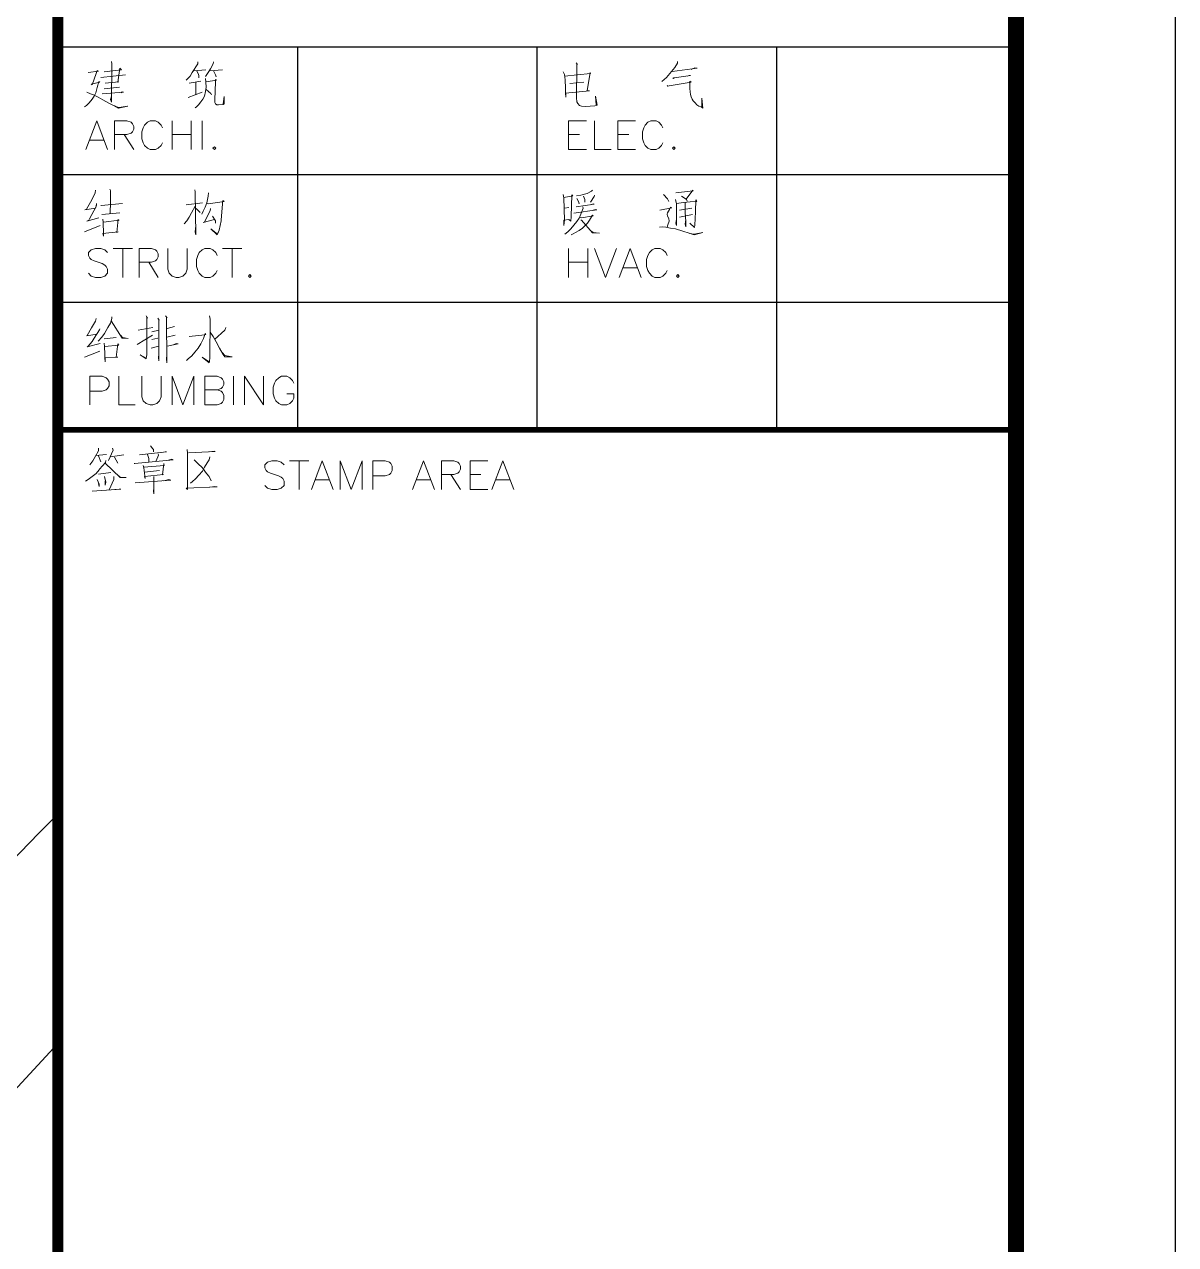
# Model space of a CAD drawing. Extents: x -809667 to 586099, y 3084146 to 3634412.
# Drawn here: x 382880.52 to 382916.57, y 3085798.03 to 3085836.26 of the extents above; entities that cross this region are included whole.
import ezdxf

# ---------------------------------------------------------------- set-up
doc = ezdxf.new("R2010")
doc.units = 0
doc.header["$LTSCALE"] = 0.5
doc.layers.get('0').update_dxf_attribs({"linetype": 'CONTINUOUS'})
for name, color, linetype in [('0-人行道线', 46, 'CONTINUOUS'), ('PUB_TITLE', 4, 'CONTINUOUS'), ('道路', 4, 'CONTINUOUS')]:
    doc.layers.add(name, color=color, linetype=linetype)

# ---------------------------------------------------------------- blocks, each defined once
blk = doc.blocks.new('DE')
at = {"layer": 'PUB_TITLE'}
for points, const_width in [([(-6000, 57400), (-6000, 0)], 70), ([(-6000, 49400), (0, 49400)], 35)]:
    blk.add_lwpolyline(points, dxfattribs=dict(at, const_width=const_width))
blk.add_lwpolyline([(-6000, 0), (0, 0), (0, 57400), (-6000, 57400)], close=True, dxfattribs=at)
for points in [[(-6000, 51800), (0, 51800)], [(-4500, 51800), (-4500, 49400)], [(-3000, 51800), (-3000, 49400)], [(-1500, 51800), (-1500, 49400)], [(-6000, 51000), (0, 51000)], [(-6000, 50200), (0, 50200)], [(-6000, 49400), (0, 49400)]]:
    blk.add_lwpolyline(points, dxfattribs=at)
at = {"layer": 'PUB_TITLE', "color": 140, "lineweight": 0}
for points in [[(-5664.9, 51709.1), (-5663.1, 51693.2), (-5664.9, 51453.9), (-5670.6, 51470.8), (-5664.9, 51492.4)], [(-5124.5, 51707.2), (-5124.5, 51695.1), (-5158.3, 51638.8), (-5172.4, 51617.2), (-5186.4, 51603.1), (-5195.8, 51590.9)], [(-5026, 51707.2), (-5027.9, 51695.1), (-5044.8, 51662.2), (-5063.5, 51634.1), (-5075.7, 51615.3)], [(-2754.5, 51699.7), (-2745.1, 51690.4), (-2749.8, 51693.2), (-2749.8, 51635.9), (-2752.6, 51525.2), (-2752.6, 51480.2), (-2749.8, 51456.7), (-2743.2, 51444.5), (-2733.8, 51433.3), (-2721.6, 51428.6), (-2695.4, 51425.8), (-2637.2, 51430.5), (-2626.9, 51433.3), (-2622.2, 51435.2), (-2632.5, 51492.4), (-2629.7, 51438)], [(-2120.2, 51709.1), (-2120.2, 51697.9), (-2136.2, 51671.6), (-2167.1, 51634.1), (-2188.7, 51607.8), (-2216.8, 51584.3)], [(-5809.4, 51640.6), (-5745.6, 51648.1), (-5755, 51652.8), (-5759.7, 51634.1), (-5786, 51562.8), (-5790.7, 51567.4), (-5738.1, 51579.6), (-5743.8, 51584.3), (-5753.1, 51546.8), (-5762.5, 51513), (-5773.8, 51492.4), (-5786, 51473.6), (-5804.7, 51449.2), (-5821.6, 51433.3), (-5832.9, 51423.9)], [(-5731.6, 51607.8), (-5575.8, 51624.7)], [(-5710, 51643.4), (-5602.1, 51657.5), (-5611.5, 51666.9), (-5625.5, 51579.6), (-5618, 51581.5), (-5703.4, 51572.1)], [(-5148.9, 51650), (-5072.9, 51657.5)], [(-5129.2, 51650), (-5119.8, 51626.6), (-5117.9, 51620), (-5117.9, 51605.9)], [(-5049.4, 51650), (-4968.8, 51657.5)], [(-5026, 51650), (-5011.9, 51624.7), (-5009.1, 51612.5)], [(-2835.2, 51643.4), (-2827.7, 51626.6), (-2823, 51593.7), (-2821.1, 51542.1), (-2821.1, 51537.4), (-2818.3, 51484.9), (-2821.1, 51511.2), (-2670, 51525.2), (-2686, 51525.2), (-2667.2, 51640.6), (-2665.3, 51634.1), (-2827.7, 51617.2)], [(-2153, 51645.3), (-1997.3, 51666.9), (-2011.4, 51669.7), (-2034.8, 51659.4)], [(-2148.4, 51605.9), (-2143.7, 51603.1), (-2140.8, 51605.9), (-2037.6, 51620), (-2047, 51621.9), (-2056.4, 51617.2)], [(-5710, 51537.4), (-5613.3, 51548.7)], [(-5178.9, 51572.1), (-5103.9, 51586.2)], [(-5075.7, 51601.2), (-5072.9, 51579.6), (-5071, 51548.7), (-5075.7, 51520.5), (-5082.3, 51492.4), (-5091.7, 51473.6), (-5103.9, 51456.7), (-5119.8, 51438), (-5132, 51423.9), (-5139.5, 51419.2)], [(-5136.7, 51576.8), (-5136.7, 51499)], [(-5071, 51581.5), (-5007.2, 51590.9), (-5013.8, 51595.6), (-5013.8, 51581.5), (-5016.6, 51468.9), (-5016.6, 51452), (-5011.9, 51442.7), (-5004.4, 51438), (-4995, 51438), (-4964.1, 51439.8), (-4959.4, 51442.7), (-4959.4, 51489.6), (-4964.1, 51442.7)], [(-2794.8, 51570.3), (-2705.7, 51579.6)], [(-2184, 51558.1), (-2179.3, 51553.4), (-2171.8, 51556.2), (-2034.8, 51579.6), (-2042.3, 51586.2), (-2042.3, 51575), (-2042.3, 51539.3), (-2039.5, 51517.7), (-2037.6, 51501.8), (-2032.9, 51487.7), (-2028.3, 51473.6), (-2020.8, 51461.4), (-2008.6, 51449.2), (-1999.2, 51438), (-1985.1, 51428.6), (-1971, 51423.9), (-1961.6, 51416.4), (-1966.3, 51478.3), (-1966.3, 51423.9)], [(-5818.8, 51515.8), (-5795.4, 51506.5), (-5776.6, 51499), (-5748.5, 51484.9), (-5719.4, 51468.9), (-5681.8, 51447.4), (-5650.9, 51433.3), (-5646.2, 51430.5), (-5620.8, 51416.4), (-5561.7, 51428.6), (-5563.6, 51428.6), (-5618, 51421.1), (-5644.3, 51428.6)], [(-5722.2, 51506.5), (-5589.9, 51515.8), (-5597.4, 51517.7), (-5604, 51513)], [(-5183.6, 51483), (-5096.4, 51515.8)], [(-5071, 51532.7), (-5041.9, 51508.3), (-5037.3, 51499)], [(-5756.9, 51336.6), (-5825.4, 51156.5)], [(-5756.9, 51336.6), (-5688.4, 51156.5)], [(-5645.2, 51336.6), (-5645.2, 51156.5)], [(-5645.2, 51336.6), (-5568.3, 51336.6), (-5542, 51328.2), (-5533.6, 51318.8), (-5525.1, 51301.9), (-5525.1, 51285), (-5533.6, 51268.1), (-5542, 51258.8), (-5568.3, 51250.3), (-5645.2, 51250.3)], [(-5345, 51293.5), (-5353.4, 51310.4), (-5371.3, 51328.2), (-5388.2, 51336.6), (-5422.9, 51336.6), (-5439.8, 51328.2), (-5456.7, 51310.4), (-5465.1, 51293.5), (-5473.5, 51268.1), (-5473.5, 51225), (-5465.1, 51199.7), (-5456.7, 51181.8), (-5439.8, 51164.9), (-5422.9, 51156.5), (-5388.2, 51156.5), (-5371.3, 51164.9), (-5353.4, 51181.8), (-5345, 51199.7)], [(-5285, 51336.6), (-5285, 51156.5)], [(-5165.8, 51336.6), (-5165.8, 51156.5)], [(-5097.3, 51336.6), (-5097.3, 51156.5)], [(-2801.4, 51336.6), (-2801.4, 51156.5)], [(-2801.4, 51336.6), (-2689.7, 51336.6)], [(-2639.1, 51336.6), (-2639.1, 51156.5), (-2535.9, 51156.5)], [(-2492.7, 51336.6), (-2492.7, 51156.5)], [(-2492.7, 51336.6), (-2382, 51336.6)], [(-2210.3, 51293.5), (-2218.7, 51310.4), (-2235.6, 51328.2), (-2253.4, 51336.6), (-2287.2, 51336.6), (-2305, 51328.2), (-2321.9, 51310.4), (-2330.4, 51293.5), (-2338.8, 51268.1), (-2338.8, 51225), (-2330.4, 51199.7), (-2321.9, 51181.8), (-2305, 51164.9), (-2287.2, 51156.5), (-2253.4, 51156.5), (-2235.6, 51164.9), (-2218.7, 51181.8), (-2210.3, 51199.7)], [(-5585.2, 51250.3), (-5525.1, 51156.5)], [(-5285, 51250.3), (-5165.8, 51250.3)], [(-2801.4, 51250.3), (-2732.9, 51250.3)], [(-2492.7, 51250.3), (-2424.2, 51250.3)], [(-5799.1, 51216.5), (-5713.7, 51216.5)], [(-2801.4, 51156.5), (-2689.7, 51156.5)], [(-2492.7, 51156.5), (-2382, 51156.5)], [(-5764.4, 50902.2), (-5767.2, 50886.3), (-5787.9, 50841.2), (-5821.6, 50784), (-5831, 50779.3), (-5764.4, 50788.7), (-5757.8, 50807.5), (-5757.8, 50819.7), (-5759.7, 50800.9), (-5801.9, 50723), (-5806.6, 50713.6), (-5818.8, 50708.9), (-5743.8, 50729.6)], [(-5675.3, 50909.7), (-5670.6, 50900.3), (-5670.6, 50829), (-5672.5, 50755.9)], [(-5141.4, 50905), (-5139.5, 50892.8), (-5136.7, 50621.7), (-5139.5, 50642.3), (-5136.7, 50678)], [(-5056, 50886.3), (-5058.8, 50864.7), (-5068.2, 50822.5), (-5077.6, 50796.2), (-5089.8, 50769.9), (-5099.2, 50751.2)], [(-2835.2, 50876), (-2830.5, 50855.3), (-2827.7, 50715.5), (-2830.5, 50680.8), (-2830.5, 50713.6), (-2799.5, 50718.3), (-2788.2, 50708.9), (-2785.4, 50737.1), (-2780.7, 50874.1), (-2776, 50866.6), (-2830.5, 50857.2)], [(-2651.3, 50902.2), (-2657.8, 50895.7), (-2686, 50881.6), (-2724.4, 50871.3), (-2752.6, 50866.6)], [(-2749.8, 50850.6), (-2738.5, 50831.9), (-2735.7, 50817.8)], [(-2707.6, 50864.7), (-2700.1, 50843.1), (-2700.1, 50836.5), (-2700.1, 50827.2)], [(-2639.1, 50871.3), (-2641.9, 50861.9), (-2665.3, 50827.2)], [(-2207.5, 50876), (-2181.2, 50847.8), (-2174.6, 50831.9)], [(-2129.6, 50886.3), (-2020.8, 50897.5), (-2023.6, 50902.2), (-2065.8, 50845.9), (-2093.9, 50864.7), (-2063, 50843.1), (-2058.3, 50833.7)], [(-5731.6, 50805.6), (-5728.7, 50805.6), (-5594.6, 50819.7)], [(-5139.5, 50802.8), (-5163, 50760.5), (-5178.9, 50732.4), (-5193, 50710.8), (-5209.9, 50692.1)], [(-5195.8, 50810.3), (-5094.5, 50822.5)], [(-5134.8, 50786.8), (-5108.6, 50763.4)], [(-5044.8, 50786.8), (-5046.6, 50772.7), (-5071, 50724.9), (-5082.3, 50701.4), (-5089.8, 50699.6), (-5018.5, 50718.3)], [(-5068.2, 50819.7), (-5056, 50817.8), (-4959.4, 50831.9), (-4966.9, 50838.4), (-4968.8, 50822.5), (-4968.8, 50817.8), (-4978.1, 50715.5), (-4978.1, 50710.8), (-4982.8, 50680.8), (-4990.3, 50651.7), (-4997.8, 50632.9), (-5002.5, 50621.7), (-5041.9, 50661.1), (-4999.7, 50626.4), (-4995, 50640.4)], [(-2827.7, 50788.7), (-2799.5, 50793.4)], [(-2712.2, 50798.1), (-2710.4, 50788.7), (-2724.4, 50751.2), (-2735.7, 50727.7), (-2749.8, 50706.1), (-2768.5, 50682.7), (-2788.2, 50659.2), (-2807, 50642.3), (-2825.8, 50626.4)], [(-2768.5, 50758.7), (-2625, 50779.3), (-2632.5, 50782.1), (-2648.4, 50777.4)], [(-2754.5, 50798.1), (-2641.9, 50815), (-2648.4, 50817.8), (-2662.5, 50810.3)], [(-2230.9, 50777.4), (-2154.9, 50791.5), (-2162.4, 50796.2), (-2169.9, 50782.1), (-2181.2, 50760.5), (-2184, 50751.2), (-2181.2, 50739), (-2174.6, 50724.9), (-2171.8, 50708.9), (-2179.3, 50685.5), (-2184, 50670.5)], [(-2131.5, 50843.1), (-2124.9, 50817.8), (-2124.9, 50710.8), (-2124.9, 50680.8), (-2129.6, 50696.7), (-2124.9, 50720.2)], [(-2124.9, 50819.7), (-2081.7, 50824.3), (-2039.5, 50829), (-1999.2, 50831.9), (-2003.9, 50841.2), (-2006.7, 50768.1), (-2008.6, 50723), (-2011.4, 50685.5), (-2013.2, 50668.6), (-2042.3, 50696.7)], [(-2106.1, 50777.4), (-2030.1, 50788.7)], [(-2070.5, 50822.5), (-2070.5, 50763.4), (-2067.7, 50706.1), (-2067.7, 50704.3), (-2067.7, 50673.3), (-2072.4, 50690.2), (-2067.7, 50718.3)], [(-5724.1, 50749.3), (-5611.5, 50760.5)], [(-5719.4, 50720.2), (-5717.5, 50701.4), (-5714.7, 50628.3), (-5714.7, 50614.2), (-5719.4, 50631.1), (-5622.7, 50640.4), (-5630.2, 50637.6), (-5622.7, 50720.2), (-5625.5, 50710.8), (-5616.2, 50713.6), (-5714.7, 50701.4)], [(-5032.6, 50739), (-5011.9, 50710.8), (-5011.9, 50696.7)], [(-2729.1, 50734.3), (-2719.8, 50729.6), (-2648.4, 50741.8), (-2651.3, 50746.5), (-2670, 50715.5), (-2684.1, 50696.7), (-2695.4, 50682.7), (-2715.1, 50663.9), (-2735.7, 50649.8), (-2757.3, 50637.6), (-2773.2, 50628.3), (-2785.4, 50623.6)], [(-2724.4, 50713.6), (-2719.8, 50713.6), (-2651.3, 50635.8), (-2608.1, 50632.9), (-2648.4, 50637.6), (-2662.5, 50647)], [(-2106.1, 50734.3), (-2025.4, 50749.3)], [(-5832.9, 50640.4), (-5736.3, 50680.8)], [(-2232.8, 50670.5), (-2214, 50673.3), (-2193.4, 50670.5), (-2162.4, 50663.9), (-2131.5, 50659.2), (-2086.4, 50645.1), (-2047, 50632.9), (-2016.1, 50621.7), (-1961.6, 50637.6), (-2016.1, 50626.4), (-2042.3, 50631.1)], [(-5688.4, 50511), (-5705.3, 50527.9), (-5730.6, 50536.3), (-5765.3, 50536.3), (-5790.7, 50527.9), (-5807.6, 50511), (-5807.6, 50493.1), (-5799.1, 50476.3), (-5790.7, 50467.8), (-5773.8, 50459.4), (-5722.2, 50442.5), (-5705.3, 50433.1), (-5696.8, 50424.7), (-5688.4, 50407.8), (-5688.4, 50382.4), (-5705.3, 50364.6), (-5730.6, 50356.2), (-5765.3, 50356.2), (-5790.7, 50364.6), (-5807.6, 50382.4)], [(-5653.7, 50536.3), (-5533.6, 50536.3)], [(-5593.6, 50536.3), (-5593.6, 50356.2)], [(-5491.4, 50536.3), (-5491.4, 50356.2)], [(-5491.4, 50536.3), (-5413.5, 50536.3), (-5388.2, 50527.9), (-5379.7, 50519.4), (-5371.3, 50502.5), (-5371.3, 50484.7), (-5379.7, 50467.8), (-5388.2, 50459.4), (-5413.5, 50450.9), (-5491.4, 50450.9)], [(-5311.2, 50536.3), (-5311.2, 50407.8), (-5302.8, 50382.4), (-5285, 50364.6), (-5259.6, 50356.2), (-5242.7, 50356.2), (-5216.5, 50364.6), (-5199.6, 50382.4), (-5191.1, 50407.8), (-5191.1, 50536.3)], [(-5002.5, 50493.1), (-5011, 50511), (-5028.8, 50527.9), (-5045.7, 50536.3), (-5079.5, 50536.3), (-5097.3, 50527.9), (-5114.2, 50511), (-5122.6, 50493.1), (-5131.1, 50467.8), (-5131.1, 50424.7), (-5122.6, 50399.3), (-5114.2, 50382.4), (-5097.3, 50364.6), (-5079.5, 50356.2), (-5045.7, 50356.2), (-5028.8, 50364.6), (-5011, 50382.4), (-5002.5, 50399.3)], [(-4968.8, 50536.3), (-4848.7, 50536.3)], [(-4908.7, 50536.3), (-4908.7, 50356.2)], [(-2801.4, 50536.3), (-2801.4, 50356.2)], [(-2681.3, 50536.3), (-2681.3, 50356.2)], [(-2639.1, 50536.3), (-2570.6, 50356.2), (-2501.1, 50536.3)], [(-2415.8, 50536.3), (-2484.3, 50356.2)], [(-2415.8, 50536.3), (-2347.3, 50356.2)], [(-2184.9, 50493.1), (-2193.4, 50511), (-2210.3, 50527.9), (-2227.2, 50536.3), (-2261.9, 50536.3), (-2278.8, 50527.9), (-2295.7, 50511), (-2305, 50493.1), (-2313.5, 50467.8), (-2313.5, 50424.7), (-2305, 50399.3), (-2295.7, 50382.4), (-2278.8, 50364.6), (-2261.9, 50356.2), (-2227.2, 50356.2), (-2210.3, 50364.6), (-2193.4, 50382.4), (-2184.9, 50399.3)], [(-5431.3, 50450.9), (-5371.3, 50356.2)], [(-2801.4, 50450.9), (-2681.3, 50450.9)], [(-2458.9, 50416.2), (-2373.5, 50416.2)], [(-5760.6, 50098.1), (-5765.3, 50081.2), (-5788.8, 50039), (-5816.9, 49991.2), (-5821.6, 49989.3), (-5753.1, 50000.6)], [(-5661.2, 50109.4), (-5661.2, 50098.1), (-5670.6, 50069.1), (-5687.5, 50040.9), (-5708.1, 50005.2), (-5725, 49981.8), (-5748.5, 49956.5)], [(-5665.9, 50084.1), (-5597.4, 49975.2), (-5559.9, 49972.4), (-5595.5, 49979.9), (-5606.8, 49991.2)], [(-5448.2, 50114.1), (-5438.8, 50100), (-5443.5, 50107.5), (-5443.5, 49871.1), (-5446.3, 49849.5), (-5448.2, 49844.8), (-5485.7, 49871.1), (-5446.3, 49849.5)], [(-5375, 50100), (-5365.6, 50088.8), (-5368.5, 50093.4), (-5368.5, 49833.5), (-5370.3, 49854.2), (-5368.5, 49873)], [(-5325.3, 50114.1), (-5315.9, 50102.8), (-5320.6, 50107.5), (-5318.7, 49821.4), (-5320.6, 49844.8), (-5318.7, 49868.3)], [(-5051.3, 50114.1), (-5046.6, 50093.4), (-5048.5, 49852.3), (-5051.3, 49830.7), (-5053.2, 49819.5), (-5096.4, 49857), (-5053.2, 49826)], [(-5737.2, 50034.3), (-5739.1, 50026.8), (-5771.9, 49975.2), (-5786, 49953.6), (-5810.4, 49925.5), (-5816.9, 49920.8), (-5734.4, 49941.4)], [(-5497.9, 50025), (-5406, 50040.9)], [(-5410.7, 50015.6), (-5368.5, 50025)], [(-5315.9, 50036.2), (-5269, 50048.4)], [(-5178.9, 49984.6), (-5079.5, 49995.9), (-5072.9, 49998.7), (-5077.6, 50005.2), (-5088.9, 49972.4), (-5105.7, 49939.6), (-5121.7, 49911.4), (-5141.4, 49888), (-5162, 49863.6), (-5183.6, 49844.8), (-5194.9, 49835.4)], [(-5046.6, 50012.8), (-5027.9, 49984.6), (-5009.1, 49951.8), (-4987.5, 49913.3), (-4964.1, 49873), (-4954.7, 49858.9), (-4909.6, 49858.9), (-4954.7, 49866.4)], [(-4947.2, 50040.9), (-4954.7, 50025), (-5018.5, 49967.7)], [(-5634.9, 49979.9), (-5710.9, 49970.5)], [(-5710.9, 49944.3), (-5708.1, 49922.7), (-5706.2, 49875.8), (-5703.4, 49826), (-5706.2, 49852.3), (-5623.7, 49857), (-5634.9, 49857), (-5625.5, 49939.6), (-5619, 49930.2), (-5708.1, 49922.7)], [(-5502.6, 49934.9), (-5407.9, 49994)], [(-5375, 49975.2), (-5410.7, 49965.8)], [(-5266.2, 49994), (-5318.7, 49981.8)], [(-5315.9, 49925.5), (-5247.4, 49939.6), (-5256.8, 49941.4), (-5273.7, 49934.9)], [(-5833.8, 49857), (-5737.2, 49894.5)], [(-5415.4, 49913.3), (-5370.3, 49925.5)], [(-4973.4, 49888), (-4951.9, 49863.6)], [(-5799.1, 49736), (-5799.1, 49556.8)], [(-5799.1, 49736), (-5722.2, 49736), (-5696.8, 49727.5), (-5688.4, 49719.1), (-5679, 49702.2), (-5679, 49676.9), (-5688.4, 49659), (-5696.8, 49650.6), (-5722.2, 49642.1), (-5799.1, 49642.1)], [(-5619, 49736), (-5619, 49556.8), (-5516.7, 49556.8)], [(-5473.5, 49736), (-5473.5, 49607.4), (-5465.1, 49582.1), (-5448.2, 49565.2), (-5422.9, 49556.8), (-5405, 49556.8), (-5379.7, 49565.2), (-5362.8, 49582.1), (-5353.4, 49607.4), (-5353.4, 49736)], [(-5285, 49736), (-5285, 49556.8)], [(-5285, 49736), (-5216.5, 49556.8), (-5148, 49736), (-5148, 49556.8)], [(-5079.5, 49736), (-5079.5, 49556.8)], [(-5079.5, 49736), (-5002.5, 49736), (-4977.2, 49727.5), (-4968.8, 49719.1), (-4960.3, 49702.2), (-4960.3, 49685.3), (-4968.8, 49667.5), (-4977.2, 49659), (-5002.5, 49650.6), (-5079.5, 49650.6)], [(-4900.3, 49736), (-4900.3, 49556.8)], [(-4831.8, 49736), (-4831.8, 49556.8)], [(-4831.8, 49736), (-4711.7, 49556.8), (-4711.7, 49736)], [(-4523.1, 49693.7), (-4531.5, 49710.6), (-4548.4, 49727.5), (-4566.2, 49736), (-4600, 49736), (-4616.9, 49727.5), (-4634.7, 49710.6), (-4643.2, 49693.7), (-4651.6, 49667.5), (-4651.6, 49625.3), (-4643.2, 49599), (-4634.7, 49582.1), (-4616.9, 49565.2), (-4600, 49556.8), (-4566.2, 49556.8), (-4548.4, 49565.2), (-4531.5, 49582.1), (-4523.1, 49599), (-4523.1, 49625.3), (-4566.2, 49625.3)], [(-5002.5, 49650.6), (-4977.2, 49642.1), (-4968.8, 49633.7), (-4960.3, 49616.8), (-4960.3, 49590.5), (-4968.8, 49573.7), (-4977.2, 49565.2), (-5002.5, 49556.8), (-5079.5, 49556.8)], [(-5744.7, 49286.5), (-5746.6, 49269.7), (-5765.3, 49234.9), (-5782.2, 49205.9), (-5801, 49182.4)], [(-5763.5, 49239.6), (-5695, 49246.2)], [(-5657.4, 49286.5), (-5654.6, 49274.3), (-5682.8, 49208.7)], [(-5671.5, 49232.1), (-5586.1, 49244.3)], [(-5489.5, 49244.3), (-5319.7, 49263.1), (-5329, 49263.1), (-5350.6, 49258.4)], [(-5439.8, 49246.2), (-5430.4, 49220.9), (-5430.4, 49201.2)], [(-5419.1, 49300.6), (-5405, 49281.9), (-5402.2, 49277.2), (-5402.2, 49263.1)], [(-5371.3, 49250.9), (-5369.4, 49241.5), (-5383.5, 49205.9)], [(-5190.2, 49277.2), (-5187.4, 49253.7), (-5187.4, 49026.6), (-5196.8, 49034.2), (-5003.5, 49043.5), (-5017.5, 49045.4), (-5048.5, 49040.7)], [(-5182.7, 49255.6), (-5014.7, 49265), (-5022.2, 49267.8), (-5050.4, 49263.1)], [(-5699.7, 49208.7), (-5702.5, 49196.5), (-5740, 49154.2), (-5741.9, 49149.6), (-5760.6, 49128), (-5794.4, 49102.6), (-5810.4, 49090.4), (-5827.3, 49079.2)], [(-5746.6, 49236.8), (-5730.6, 49201.2)], [(-5704.4, 49191.8), (-5609.6, 49102.6), (-5572.1, 49102.6), (-5609.6, 49104.5), (-5629.3, 49121.4)], [(-5645.2, 49230.2), (-5623.7, 49191.8)], [(-5522.3, 49189.9), (-5517.6, 49189.9), (-5277.4, 49213.4), (-5286.8, 49216.2), (-5307.5, 49211.5)], [(-5466, 49177.7), (-5461.3, 49163.6), (-5453.8, 49095.1), (-5458.5, 49109.2), (-5338.4, 49121.4), (-5345.9, 49118.6), (-5336.6, 49189.9), (-5333.7, 49177.7), (-5461.3, 49166.4)], [(-5048.5, 49232.1), (-5053.2, 49213.4), (-5064.5, 49194.6), (-5081.3, 49166.4), (-5095.4, 49142.1), (-5117, 49116.7), (-5137.6, 49093.3), (-5156.4, 49076.4), (-5170.5, 49067)], [(-5147, 49213.4), (-5123.6, 49189.9), (-5095.4, 49161.8), (-5069.2, 49128), (-5053.2, 49107.3), (-5041, 49081.1)], [(-4583.1, 49180.5), (-4601, 49198.3), (-4626.3, 49206.8), (-4660.1, 49206.8), (-4686.3, 49198.3), (-4703.2, 49180.5), (-4703.2, 49163.6), (-4694.8, 49146.7), (-4686.3, 49138.3), (-4669.5, 49128.9), (-4617.9, 49112), (-4601, 49103.6), (-4591.6, 49095.1), (-4583.1, 49078.3), (-4583.1, 49052), (-4601, 49035.1), (-4626.3, 49026.6), (-4660.1, 49026.6), (-4686.3, 49035.1), (-4703.2, 49052)], [(-4549.4, 49206.8), (-4429.3, 49206.8)], [(-4489.3, 49206.8), (-4489.3, 49026.6)], [(-4343.9, 49206.8), (-4412.4, 49026.6)], [(-4343.9, 49206.8), (-4275.4, 49026.6)], [(-4232.2, 49206.8), (-4232.2, 49026.6)], [(-4232.2, 49206.8), (-4163.7, 49026.6), (-4095.2, 49206.8), (-4095.2, 49026.6)], [(-4026.7, 49206.8), (-4026.7, 49026.6)], [(-4026.7, 49206.8), (-3949.8, 49206.8), (-3923.5, 49198.3), (-3915.1, 49189), (-3906.7, 49172.1), (-3906.7, 49146.7), (-3915.1, 49128.9), (-3923.5, 49120.5), (-3949.8, 49112), (-4026.7, 49112)], [(-3709.6, 49206.8), (-3778.1, 49026.6)], [(-3709.6, 49206.8), (-3641.1, 49026.6)], [(-3598, 49206.8), (-3598, 49026.6)], [(-3598, 49206.8), (-3521, 49206.8), (-3495.7, 49198.3), (-3487.2, 49189), (-3478.8, 49172.1), (-3478.8, 49155.2), (-3487.2, 49138.3), (-3495.7, 49128.9), (-3521, 49120.5), (-3598, 49120.5)], [(-3418.8, 49206.8), (-3418.8, 49026.6)], [(-3418.8, 49206.8), (-3307.1, 49206.8)], [(-3213.3, 49206.8), (-3281.8, 49026.6)], [(-3213.3, 49206.8), (-3144.8, 49026.6)], [(-5754.1, 49090.4), (-5741.9, 49059.5), (-5741.9, 49045.4), (-5744.7, 49064.2)], [(-5668.7, 49132.7), (-5744.7, 49123.3)], [(-5709, 49109.2), (-5699.7, 49073.6), (-5704.4, 49054.8), (-5704.4, 49081.1)], [(-5649.9, 49107.3), (-5649.9, 49090.4), (-5678.1, 49024.8)], [(-5515.8, 49068.9), (-5293.4, 49085.8), (-5305.6, 49088.6), (-5336.6, 49081.1)], [(-5456.7, 49135.5), (-5364.7, 49144.9)], [(-5399.4, 49109.2), (-5399.4, 49000.4), (-5402.2, 49017.3), (-5399.4, 49034.2)], [(-4386.1, 49086.7), (-4300.7, 49086.7)], [(-3752.8, 49086.7), (-3666.5, 49086.7)], [(-3538.9, 49120.5), (-3478.8, 49026.6)], [(-3418.8, 49120.5), (-3350.3, 49120.5)], [(-3255.5, 49086.7), (-3170.1, 49086.7)], [(-5785, 49017.3), (-5604.9, 49029.5), (-5617.1, 49029.5), (-5643.4, 49026.6)], [(-3418.8, 49026.6), (-3307.1, 49026.6)]]:
    blk.add_lwpolyline(points, dxfattribs=at)
for points in [[(-5019.4, 51173.4), (-5028.8, 51164.9), (-5019.4, 51156.5), (-5011, 51164.9), (-5019.4, 51173.4)], [(-2141.8, 51173.4), (-2150.2, 51164.9), (-2141.8, 51156.5), (-2133.3, 51164.9), (-2141.8, 51173.4)], [(-4797.1, 50374), (-4805.5, 50364.6), (-4797.1, 50356.2), (-4788.6, 50364.6), (-4797.1, 50374)], [(-2116.5, 50374), (-2124.9, 50364.6), (-2116.5, 50356.2), (-2108, 50364.6), (-2116.5, 50374)]]:
    blk.add_lwpolyline(points, close=True, dxfattribs=at)
blk = doc.blocks.new('DEEEE')
at = {"layer": 'PUB_TITLE'}
blk.add_blockref('DE', (917508.9, -201220.5), dxfattribs=at)

msp = doc.modelspace()

# ---------------------------------------------------------------- linework, layer by layer
at = {"layer": '0-人行道线', "linetype": 'Continuous', "flags": 128}
msp.add_lwpolyline([(382819.345, 3085720.882, 0.028031), (382849.7, 3085768.431, -0.073335), (382881.568, 3085811.516, -0.073335)], format="xyb", dxfattribs=at)
at = {"layer": 'PUB_TITLE', "linetype": 'Continuous'}
msp.add_lwpolyline([(382496.068, 3085571.553), (382916.568, 3085571.553), (382916.568, 3085868.553), (382496.068, 3085868.553)], close=True, dxfattribs=at)
at = {"layer": 'PUB_TITLE', "linetype": 'Continuous', "const_width": 0.5}
msp.add_lwpolyline([(382508.568, 3085576.553), (382911.568, 3085576.553), (382911.568, 3085863.553), (382508.568, 3085863.553)], close=True, dxfattribs=at)
at = {"layer": '道路', "linetype": 'Continuous', "flags": 128}
msp.add_lwpolyline([(382821.279, 3085715.034, 0.029836), (382854.085, 3085766.028, -0.066246), (382881.568, 3085804.326, -0.066246)], format="xyb", dxfattribs=at)

# ---------------------------------------------------------------- block references
at = {"xscale": 0.005, "yscale": 0.005, "zscale": 0.005}
msp.add_blockref('DEEEE', (378324.023, 3086582.655), dxfattribs=at)

doc.saveas('drawing.dxf')
